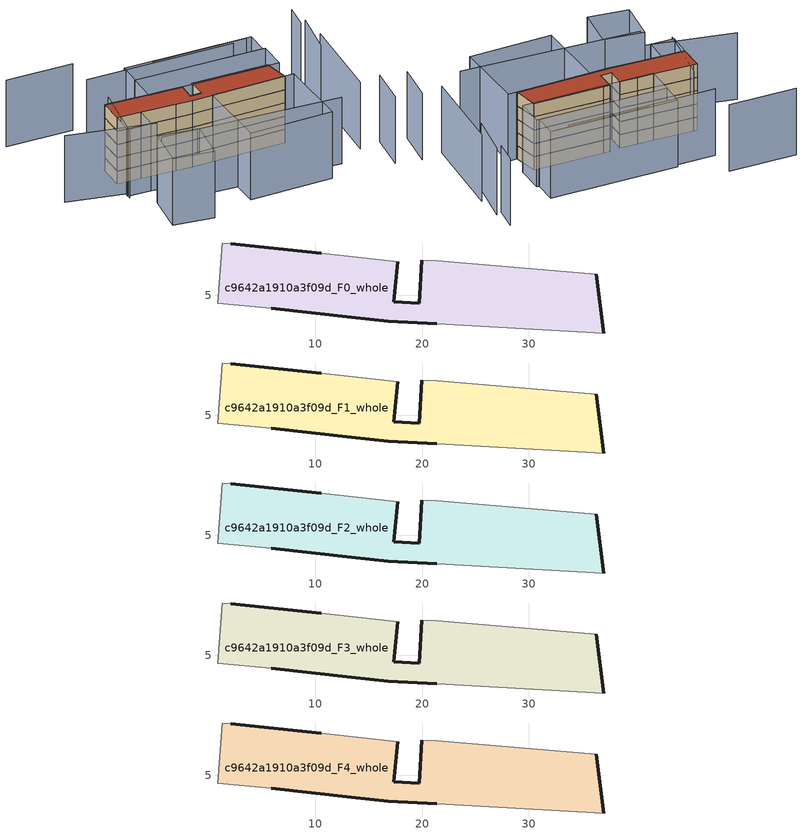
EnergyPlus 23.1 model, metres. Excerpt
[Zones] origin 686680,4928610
c9642a1910a3f09d_F0_whole
 floor ground (EU_floor_Construction): 37.02,1.47 36.32,6.95 21.38,8.25 19.99,8.3 19.73,4.24 17.33,4.39 17.72,8.12 13.93,8.55 10.55,8.93 2.11,9.82 1.3,9.89 0.87,4.27 5.87,3.78 13.38,2.96 16.83,2.58 21.36,2.33 z0
 wall outside (EU_wall_Construction): 2.11,9.82 10.55,8.93 / 17.72,8.12 17.33,4.39 19.73,4.24 19.99,8.3 / 36.32,6.95 37.02,1.47 / 21.36,2.33 16.83,2.58 13.38,2.96 5.87,3.78 z0:3
 wall adiabatic (EU_wall_Construction): 10.55,8.93 13.93,8.55 17.72,8.12 / 19.99,8.3 21.38,8.25 36.32,6.95 / 37.02,1.47 21.36,2.33 / 5.87,3.78 0.87,4.27 1.3,9.89 2.11,9.82 z0:3
c9642a1910a3f09d_F1_whole
 floor to c9642a1910a3f09d_F0_whole (EU_floor_Construction): 37.02,1.47 36.32,6.95 21.38,8.25 19.99,8.3 19.73,4.24 17.33,4.39 17.72,8.12 13.93,8.55 10.55,8.93 2.11,9.82 1.3,9.89 0.87,4.27 5.87,3.78 13.38,2.96 16.83,2.58 21.36,2.33 z3
 wall outside (EU_wall_Construction): 2.11,9.82 10.55,8.93 / 17.72,8.12 17.33,4.39 19.73,4.24 19.99,8.3 / 36.32,6.95 37.02,1.47 / 21.36,2.33 16.83,2.58 13.38,2.96 5.87,3.78 z3:6
 wall adiabatic (EU_wall_Construction): 10.55,8.93 13.93,8.55 17.72,8.12 / 19.99,8.3 21.38,8.25 36.32,6.95 / 37.02,1.47 21.36,2.33 / 5.87,3.78 0.87,4.27 1.3,9.89 2.11,9.82 z3:6
c9642a1910a3f09d_F2_whole
 floor to c9642a1910a3f09d_F1_whole (EU_floor_Construction): 37.02,1.47 36.32,6.95 21.38,8.25 19.99,8.3 19.73,4.24 17.33,4.39 17.72,8.12 13.93,8.55 10.55,8.93 2.11,9.82 1.3,9.89 0.87,4.27 5.87,3.78 13.38,2.96 16.83,2.58 21.36,2.33 z6
 wall outside (EU_wall_Construction): 2.11,9.82 10.55,8.93 / 17.72,8.12 17.33,4.39 19.73,4.24 19.99,8.3 / 36.32,6.95 37.02,1.47 / 21.36,2.33 16.83,2.58 13.38,2.96 5.87,3.78 z6:9
 wall adiabatic (EU_wall_Construction): 10.55,8.93 13.93,8.55 17.72,8.12 / 19.99,8.3 21.38,8.25 36.32,6.95 / 37.02,1.47 21.36,2.33 / 5.87,3.78 0.87,4.27 1.3,9.89 2.11,9.82 z6:9
c9642a1910a3f09d_F3_whole
 floor to c9642a1910a3f09d_F2_whole (EU_floor_Construction): 37.02,1.47 36.32,6.95 21.38,8.25 19.99,8.3 19.73,4.24 17.33,4.39 17.72,8.12 13.93,8.55 10.55,8.93 2.11,9.82 1.3,9.89 0.87,4.27 5.87,3.78 13.38,2.96 16.83,2.58 21.36,2.33 z9
 wall outside (EU_wall_Construction): 2.11,9.82 10.55,8.93 / 17.72,8.12 17.33,4.39 19.73,4.24 19.99,8.3 / 36.32,6.95 37.02,1.47 / 21.36,2.33 16.83,2.58 13.38,2.96 5.87,3.78 z9:12
 wall adiabatic (EU_wall_Construction): 10.55,8.93 13.93,8.55 17.72,8.12 / 19.99,8.3 21.38,8.25 36.32,6.95 / 37.02,1.47 21.36,2.33 / 5.87,3.78 0.87,4.27 1.3,9.89 2.11,9.82 z9:12
c9642a1910a3f09d_F4_whole
 floor to c9642a1910a3f09d_F3_whole (EU_floor_Construction): 37.02,1.47 36.32,6.95 21.38,8.25 19.99,8.3 19.73,4.24 17.33,4.39 17.72,8.12 13.93,8.55 10.55,8.93 2.11,9.82 1.3,9.89 0.87,4.27 5.87,3.78 13.38,2.96 16.83,2.58 21.36,2.33 z12
 wall outside (EU_wall_Construction): 2.11,9.82 10.55,8.93 / 17.72,8.12 17.33,4.39 19.73,4.24 19.99,8.3 / 36.32,6.95 37.02,1.47 / 21.36,2.33 16.83,2.58 13.38,2.96 5.87,3.78 z12:15
 wall adiabatic (EU_wall_Construction): 10.55,8.93 13.93,8.55 17.72,8.12 / 19.99,8.3 21.38,8.25 36.32,6.95 / 37.02,1.47 21.36,2.33 / 5.87,3.78 0.87,4.27 1.3,9.89 2.11,9.82 z12:15
 roof outside (EU_roof_Construction): 36.32,6.95 37.02,1.47 21.36,2.33 16.83,2.58 13.38,2.96 5.87,3.78 0.87,4.27 1.3,9.89 2.11,9.82 10.55,8.93 13.93,8.55 17.72,8.12 17.33,4.39 19.73,4.24 19.99,8.3 21.38,8.25 z15
shading: 3.85,26.4 -10.49,27.64 / 48.35,-7.91 51.16,12.08 / 3.34,12.06 0.34,-1.27 / 49.93,17.49 50.96,22.67 / 37.81,17.78 17.67,19.18 / 34.66,17.47 3.15,19.84 / 4.53,-6.4 42.36,-11.02 / -11.4,3.51 6.37,-1.39 / 51.42,-16.08 53.02,-7.54 / 48.96,8.13 51.2,17.89 / 0.87,4.27 5.87,3.78 / 5.87,3.78 5.39,-1.09 / 5.39,-1.09 0.39,-0.59 / 0.39,-0.59 0.87,4.27 / 11.02,14.9 39.07,12.71 / 39.07,12.71 38.59,6.5 / 38.59,6.5 10.53,8.69 / 10.53,8.69 11.02,14.9 / 38.58,12.74 11.16,14.88 / 11.16,14.88 11.55,19.92 / 11.55,19.92 38.97,17.78 / 38.97,17.78 38.58,12.74 / 3.97,-5.78 12.4,-7.39 / 12.4,-7.39 10.72,-16.2 / 10.72,-16.2 2.3,-14.6 / 2.3,-14.6 3.97,-5.78 / 21.1,2.35 38.9,1.37 / 38.9,1.37 38.01,-14.85 / 38.01,-14.85 20.21,-13.87 / 20.21,-13.87 21.1,2.35 z0:15
[Building]
EU S2 Campaign: North Axis=0; Terrain=City; Solar Distribution=FullExterior
[Site:Location]
Bologna: Latitude=44.5; Longitude=11.25; Time Zone=1; Elevation=37
[SizingPeriod:WeatherFileDays]
AnnualSizingPeriod: Begin Month=1; Begin Day of Month=1; End Month=12; End Day of Month=31; Day of Week for Start Day=Monday; Use Weather File Daylight Saving Period=No; Use Weather File Rain and Snow Indicators=No
[MATERIAL]
EU_InternalMass_Material: Roughness=MediumRough; Thickness=0.1; Conductivity=1; Density=1800; Specific Heat=900; Thermal Absorptance=0.9; Solar Absorptance=0.7; Visible Absorptance=0.7
[MATERIAL:NOMASS] Roughness=MediumRough; Thermal Absorptance=0.9; Solar Absorptance=0.7; Visible Absorptance=0.7
Name | Thermal Resistance
EU_wall_NoMass | 0.905828
EU_roof_NoMass | 0.37593
EU_floor_NoMass | 0.67114
[CONSTRUCTION]
EU_wall_Construction: EU_wall_NoMass
EU_roof_Construction: EU_roof_NoMass
EU_floor_Construction: EU_floor_NoMass
EU_InternalMass_Construction: EU_InternalMass_Material
[ZONE] Type=1; Multiplier=1; Ceiling Height=autocalculate; Floor Area=autocalculate; Part of Total Floor Area=Yes
Name | Volume
c9642a1910a3f09d_F0_whole | 579.065
c9642a1910a3f09d_F1_whole; c9642a1910a3f09d_F2_whole; c9642a1910a3f09d_F3_whole; c9642a1910a3f09d_F4_whole | 579.064
[INTERNALMASS] Construction=EU_InternalMass_Construction; Surface Area=193.022
Name | Zone or ZoneList
c9642a1910a3f09d_F0_whole_EU_InternalMass | c9642a1910a3f09d_F0_whole
c9642a1910a3f09d_F1_whole_EU_InternalMass | c9642a1910a3f09d_F1_whole
c9642a1910a3f09d_F2_whole_EU_InternalMass | c9642a1910a3f09d_F2_whole
c9642a1910a3f09d_F3_whole_EU_InternalMass | c9642a1910a3f09d_F3_whole
c9642a1910a3f09d_F4_whole_EU_InternalMass | c9642a1910a3f09d_F4_whole
[OTHEREQUIPMENT] Fuel Type=Electricity; Design Level Calculation Method=Watts/Area; Power per Zone Floor Area=1; Fraction Latent=0; Fraction Radiant=0; Fraction Lost=0; Carbon Dioxide Generation Rate=0; EndUse Subcategory=EU_Step8_InternalGains
Name | Zone or ZoneList or Space or SpaceList | Schedule
EU_Step8_InternalGain_c9642a1910a3f09d_F0_whole_f000 | c9642a1910a3f09d_F0_whole | EU_Step8_GainSchedule_c9642a1910a3f09d_F0_whole_f000
EU_Step8_InternalGain_c9642a1910a3f09d_F1_whole_f000 | c9642a1910a3f09d_F1_whole | EU_Step8_GainSchedule_c9642a1910a3f09d_F1_whole_f000
EU_Step8_InternalGain_c9642a1910a3f09d_F2_whole_f000 | c9642a1910a3f09d_F2_whole | EU_Step8_GainSchedule_c9642a1910a3f09d_F2_whole_f000
EU_Step8_InternalGain_c9642a1910a3f09d_F3_whole_f000 | c9642a1910a3f09d_F3_whole | EU_Step8_GainSchedule_c9642a1910a3f09d_F3_whole_f000
EU_Step8_InternalGain_c9642a1910a3f09d_F4_whole_f000 | c9642a1910a3f09d_F4_whole | EU_Step8_GainSchedule_c9642a1910a3f09d_F4_whole_f000
[ZONEVENTILATION:DESIGNFLOWRATE] Schedule=EU_AlwaysOn; Design Flow Rate Calculation Method=AirChanges/Hour; Air Changes per Hour=0.73129; Ventilation Type=Natural; Fan Pressure Rise=0; Fan Total Efficiency=1; Constant Term Coefficient=1; Temperature Term Coefficient=0; Velocity Term Coefficient=0; Velocity Squared Term Coefficient=0; Minimum Indoor Temperature=-100; Maximum Indoor Temperature=100; Delta Temperature=-100; Minimum Outdoor Temperature=-100; Maximum Outdoor Temperature=100; Maximum Wind Speed=40
Name | Zone or ZoneList or Space or SpaceList
EU_ConstantAir_c9642a1910a3f09d_F0_whole | c9642a1910a3f09d_F0_whole
EU_ConstantAir_c9642a1910a3f09d_F1_whole | c9642a1910a3f09d_F1_whole
EU_ConstantAir_c9642a1910a3f09d_F2_whole | c9642a1910a3f09d_F2_whole
EU_ConstantAir_c9642a1910a3f09d_F3_whole | c9642a1910a3f09d_F3_whole
EU_ConstantAir_c9642a1910a3f09d_F4_whole | c9642a1910a3f09d_F4_whole
[HVACTEMPLATE:THERMOSTAT] Constant Heating Setpoint=20; Constant Cooling Setpoint=50
EU_HeatOnly_c9642a1910a3f09d_F0_whole; EU_HeatOnly_c9642a1910a3f09d_F1_whole; EU_HeatOnly_c9642a1910a3f09d_F2_whole; EU_HeatOnly_c9642a1910a3f09d_F3_whole; EU_HeatOnly_c9642a1910a3f09d_F4_whole
[HVACTEMPLATE:ZONE:IDEALLOADSAIRSYSTEM] System Availability Schedule=EU_AlwaysOn; Maximum Heating Supply Air Temperature=50; Minimum Cooling Supply Air Temperature=13; Maximum Heating Supply Air Humidity Ratio=0.0156; Minimum Cooling Supply Air Humidity Ratio=0.0077; Heating Limit=NoLimit; Cooling Limit=NoLimit; Heating Availability Schedule=EU_AlwaysOn; Cooling Availability Schedule=EU_CoolingOff; Dehumidification Control Type=ConstantSensibleHeatRatio; Cooling Sensible Heat Ratio=0.7; Dehumidification Setpoint=60; Humidification Control Type=None; Humidification Setpoint=30; Outdoor Air Method=None; Outdoor Air Flow Rate per Person=0.00944; Outdoor Air Flow Rate per Zone Floor Area=0; Outdoor Air Flow Rate per Zone=0; Demand Controlled Ventilation Type=None; Outdoor Air Economizer Type=NoEconomizer; Heat Recovery Type=None; Sensible Heat Recovery Effectiveness=0.7; Latent Heat Recovery Effectiveness=0.65
Name | Template Thermostat
c9642a1910a3f09d_F0_whole | EU_HeatOnly_c9642a1910a3f09d_F0_whole
c9642a1910a3f09d_F1_whole | EU_HeatOnly_c9642a1910a3f09d_F1_whole
c9642a1910a3f09d_F2_whole | EU_HeatOnly_c9642a1910a3f09d_F2_whole
c9642a1910a3f09d_F3_whole | EU_HeatOnly_c9642a1910a3f09d_F3_whole
c9642a1910a3f09d_F4_whole | EU_HeatOnly_c9642a1910a3f09d_F4_whole
[SIZING:ZONE] Zone Cooling Design Supply Air Temperature Input Method=SupplyAirTemperature; Zone Cooling Design Supply Air Temperature=13; Zone Heating Design Supply Air Temperature Input Method=SupplyAirTemperature; Zone Heating Design Supply Air Temperature=50; Zone Cooling Design Supply Air Humidity Ratio=0.008; Zone Heating Design Supply Air Humidity Ratio=0.008; Cooling Design Air Flow Method=DesignDay; Cooling Design Air Flow Rate=0; Cooling Minimum Air Flow per Zone Floor Area=0.000762; Cooling Minimum Air Flow=0; Cooling Minimum Air Flow Fraction=0.2; Heating Design Air Flow Method=DesignDay; Heating Design Air Flow Rate=0; Heating Maximum Air Flow per Zone Floor Area=0.002032; Heating Maximum Air Flow=0.141576; Heating Maximum Air Flow Fraction=0.3; Account for Dedicated Outdoor Air System=No; Dedicated Outdoor Air System Control Strategy=NeutralSupplyAir; Dedicated Outdoor Air Low Setpoint Temperature for Design=autosize; Dedicated Outdoor Air High Setpoint Temperature for Design=autosize; Zone Load Sizing Method=Sensible Load Only No Latent Load; Zone Latent Cooling Design Supply Air Humidity Ratio Input Method=HumidityRatioDifference; Zone Cooling Design Supply Air Humidity Ratio Difference=0.005; Zone Latent Heating Design Supply Air Humidity Ratio Input Method=HumidityRatioDifference; Zone Humidification Design Supply Air Humidity Ratio Difference=0.005
c9642a1910a3f09d_F0_whole; c9642a1910a3f09d_F1_whole; c9642a1910a3f09d_F2_whole; c9642a1910a3f09d_F3_whole; c9642a1910a3f09d_F4_whole
[SCHEDULE:CONSTANT]
Name | Hourly Value
EU_AlwaysOn | 1
EU_CoolingOff | 0
[SCHEDULE:FILE] Column Number=1; Rows to Skip at Top=0; Number of Hours of Data=8760; Column Separator=Comma; Interpolate to Timestep=No; Minutes per Item=60; Adjust Schedule for Daylight Savings=Yes
Name | File
EU_Step8_GainSchedule_c9642a1910a3f09d_F0_whole_f000 | ../../schedules/c9642a1910a3f09d/c9642a1910a3f09d_F0_whole_f000_gain.csv
EU_Step8_GainSchedule_c9642a1910a3f09d_F1_whole_f000 | ../../schedules/c9642a1910a3f09d/c9642a1910a3f09d_F1_whole_f000_gain.csv
EU_Step8_GainSchedule_c9642a1910a3f09d_F2_whole_f000 | ../../schedules/c9642a1910a3f09d/c9642a1910a3f09d_F2_whole_f000_gain.csv
EU_Step8_GainSchedule_c9642a1910a3f09d_F3_whole_f000 | ../../schedules/c9642a1910a3f09d/c9642a1910a3f09d_F3_whole_f000_gain.csv
EU_Step8_GainSchedule_c9642a1910a3f09d_F4_whole_f000 | ../../schedules/c9642a1910a3f09d/c9642a1910a3f09d_F4_whole_f000_gain.csv
